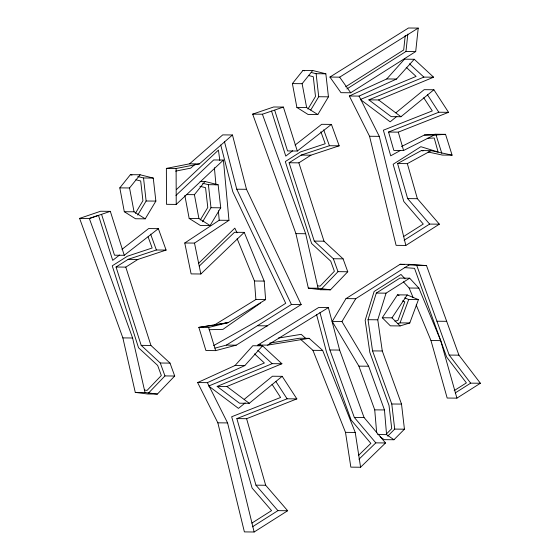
<?xml version="1.0" encoding="UTF-8"?>
<svg xmlns="http://www.w3.org/2000/svg" width="560" height="560" viewBox="0 0 560 560"><rect width="100%" height="100%" fill="white"/><g stroke="black" fill="none" stroke-linecap="round" stroke-linejoin="round"><path stroke-width="0.84" d="M405.251 35.357L403.683 49.973L345.611 86.8M346.878 88.935L405.965 51.471L407.827 34.083M415.702 51.562L418.222 28.098L408.485 28L329.924 77.063L340.97 92.68L350.707 92.778L415.702 51.562L405.965 51.471M387.709 436.135L394.702 429.093L391.776 403.991L372.554 350.896L368.025 319.704L376.313 293.069L399.917 278.103L409.654 278.194L418.887 288.12L440.713 340.634L456.911 398.139L447.174 398.041L430.976 340.536L416.199 304.99M380.184 436.863L384.216 439.656L393.953 439.747L404.439 429.191L401.513 404.089L382.291 350.987L377.762 319.802L386.057 293.16L409.654 278.194M397.635 323.617L400.057 322.875L408.702 299.53L418.439 299.628L409.794 322.973L400.092 325.934L390.355 325.836L382.263 317.744L397.488 294.854L407.225 294.952L418.439 299.628M135.373 213.346L142.919 200.739L140.693 180.971L135.856 179.76M137.711 215.054L146.125 200.998L143.528 177.975L137.781 176.533M145.236 218.841L155.869 201.096L153.265 178.066L140.126 174.769L130.389 174.678L119.812 187.873L124.306 211.715L135.499 218.75L145.236 218.841L134.05 211.806L124.306 211.715M200.228 220.059L207.781 207.452L205.548 187.684L199.906 186.263M202.573 221.76L210.987 207.711L208.39 184.681L202.636 183.239M184.828 195.433L189.168 218.421L200.354 225.456L210.098 225.554L220.724 207.802L218.127 184.779L204.988 181.482L200.116 181.433M307.951 109.074L315.497 96.467L313.271 76.706L308.434 75.488M310.737 110.04L318.71 96.733L316.113 73.703L311.178 72.471M317.814 114.576L328.447 96.824L325.85 73.801L312.704 70.504L302.967 70.406L292.39 83.608L296.891 107.443L308.077 114.478L317.814 114.576L306.628 107.541L296.891 107.443M376.684 432.838L374.724 409.857L358.904 366.142L332.206 321.468L346.003 298.606L400.141 264.278L409.878 264.376L426.503 265.58L458.927 355.159L480.396 383.25L456.911 398.139M332.206 321.468L341.943 321.566L355.747 298.704L409.878 264.376M382.263 317.744L392 317.842L407.225 294.952M134.05 211.806L129.549 187.971L140.126 174.769M210.098 225.554L198.905 218.519L194.411 194.677L204.988 181.482M306.628 107.541L302.127 83.699L312.704 70.504M439.362 224.182L429.618 224.084L407.645 198.604L397.593 163.548L407.33 163.639L417.382 198.702L439.362 224.182L405.832 245.441L396.095 245.343L369.551 136.262L349.342 96.005L386.771 78.939L404.502 59.178L414.239 59.269L433.615 77.196L378.588 99.953L368.851 99.862L391.209 116.648L400.946 116.739L433.881 89.768L448.539 112.329L398.293 132.139L388.556 132.041L393.827 150.409L403.564 150.507L434.091 135.121L445.55 134.337L452.102 155.162L442.365 155.064L428.106 152.005M349.342 96.005L359.079 96.103L396.508 79.037L414.239 59.269M287.658 510.741L254.135 532L244.391 531.902L217.847 422.821L197.638 382.564L235.067 365.498L252.798 345.737L262.535 345.828L281.911 363.755L226.884 386.512L217.147 386.421L239.505 403.207L249.249 403.298L282.177 376.327L296.842 398.888L246.596 418.698L236.852 418.6L255.941 485.163L277.921 510.643L287.658 510.741L265.678 485.261L246.596 418.698M197.638 382.564L207.382 382.655L244.804 365.596L262.535 345.828M148.239 393.365L164.962 375.921L174.699 376.019L170.023 363.111L150.941 345.457L125.783 267.113L116.046 267.015L141.197 345.359L160.286 363.013L164.962 375.921M101.64 214.564L114.499 255.206L124.236 255.297L110.334 211.344L100.597 211.246L79.604 218.386L122.864 337.897L135.275 392.399L147.644 393.988L157.381 394.086L174.699 376.019M274.708 110.299L287.56 150.941L297.297 151.039L283.395 107.079L273.658 106.981L252.672 114.128L295.932 233.632L308.343 288.141L320.712 289.73L338.023 271.656L347.76 271.754L343.091 258.846L324.002 241.192L298.851 162.848L289.114 162.75L314.265 241.094L333.354 258.748L338.023 271.656M320.712 289.73L330.449 289.821L347.76 271.754M386.323 434.084L391.734 428.645L389.025 405.433L369.817 352.366L365.162 320.292L374.122 291.487L400.981 274.456L405.125 278.915M198.492 263.459L234.836 228.13L237.027 232.813M358.484 455.42L370.867 443.38L351.099 419.979L326.487 351.995L316.547 314.489M358.96 459.249L375.809 442.862L385.546 442.96L364.049 417.515L339.64 350.07L328.377 307.608L318.64 307.517L257.873 345.03L267.61 345.128L309.12 338.331L322.665 350.42L355.236 432.446L360.584 467.236L350.84 467.138L345.499 432.355L312.928 350.322L300.671 339.388M360.584 467.236L385.546 442.96M199.283 266.063L234.507 232.281L244.244 232.379L264.194 281.085L265.622 299.621L228.249 322.581L208.607 327.488L198.87 327.39L205.912 350.532L215.649 350.63L236.173 345.184L301.168 304.591L246.491 189.294L232.463 134.981L222.726 134.883L189.602 163.828L166.376 168.406L166.488 204.316L176.225 204.414L223.419 160.041L228.97 220.339L194.502 243.089L184.765 242.991L191.107 273.903L200.844 273.994L244.244 232.379M176.386 189.609L218.435 150.073L219.807 160.468M175.924 195.44L213.682 159.943L223.419 160.041M195.223 164.171L190.645 168.175L175.595 171.136M166.376 168.406L176.113 168.504L199.339 163.926L232.463 134.981M395.913 112.791L424.144 89.67L433.881 89.768M396.865 116.354L390.173 121.835L360.388 99.47L416.094 76.426L406.217 67.298M244.216 399.35L272.44 376.229L282.177 376.327M245.168 402.913L238.469 408.394L208.684 386.029L264.39 362.985L254.52 353.857M122.003 249.347L148.617 228.571L158.354 228.669L166.103 250.082L137.865 259.448L125.783 267.113M119.56 255.024L112.714 260.365L98.476 215.355L89.509 218.407M124.236 255.297L158.354 228.669M295.071 145.082L321.685 124.306L331.422 124.404L339.171 145.817L310.933 155.183L298.851 162.848M292.628 150.759L285.775 156.107L271.544 111.09M297.297 151.039L331.422 124.404M260.442 303.1L222.964 329.35L209.146 329.714M184.765 242.991L219.226 220.241L228.97 220.339M116.046 267.015L128.128 259.357L156.366 249.984L166.103 250.082M289.114 162.75L301.196 155.092L329.434 145.726L339.171 145.817M214.942 348.138L226.436 345.086L291.431 304.493L301.168 304.591M403.578 236.544L423.276 224.056L403.802 201.474L393.134 164.276L420.854 146.699L438.095 152.019L434.231 138.005L427.245 138.341M404.11 240.261L429.618 224.084M454.16 390.642L466.389 382.886L446.635 357.042L414.526 268.331L404.327 267.596M455.245 392.924L470.659 383.152L480.396 383.25M251.874 523.103L271.572 510.615L252.098 488.033L231.658 416.766L280.595 397.474L272.027 384.279M252.413 526.82L277.921 510.643M329.924 77.063L339.661 77.161L418.222 28.098M267.61 345.128L328.377 307.608M265.622 299.621L255.885 299.523L214.256 325.101L228.249 322.581L198.87 327.39L213.402 325.234M213.696 345.569L261.632 318.556L285.712 303.289L232.792 191.702L220.724 144.963M400.631 150.36L390.705 155.82L383.362 130.207L432.299 110.915L423.724 97.72M397.593 163.548L421.4 150.563L431.137 150.661L452.102 155.162M407.33 163.639L431.137 150.661M401.457 146.566L424.347 135.023L435.813 134.246L445.55 134.337M368.851 99.862L423.871 77.105L433.615 77.196M217.147 386.421L272.174 363.664L281.911 363.755M388.556 132.041L438.802 112.238L448.539 112.329M236.852 418.6L287.105 398.797L296.842 398.888M252.672 114.128L262.409 114.219L283.395 107.079M79.604 218.386L89.341 218.484L110.334 211.344M394.933 321.258L397.957 320.334L404.817 301.819L402.549 300.874M278.313 338.079L301.217 334.334L305.732 338.359M257.873 345.03L260.414 344.617M269.731 343.091L299.383 338.24L309.12 338.331M316.113 73.703L325.85 73.801M386.771 78.939L396.508 79.037M292.39 83.608L302.127 83.699M318.71 96.733L328.447 96.824M424.347 135.023L434.091 135.121M369.551 136.262L379.288 136.36L405.832 245.441M301.196 155.092L310.933 155.183M189.602 163.828L199.339 163.926M143.528 177.975L153.265 178.066M208.39 184.681L218.127 184.779M119.812 187.873L129.549 187.971M224.448 141.568L236.754 189.203L246.491 189.294M186.291 194.6L194.411 194.677M407.645 198.604L417.382 198.702M146.125 200.998L155.869 201.096M210.987 207.711L220.724 207.802M189.168 218.421L198.905 218.519M295.932 233.632L305.669 233.73L318.08 288.232L330.449 289.821M314.265 241.094L324.002 241.192M333.354 258.748L343.091 258.846M128.128 259.357L137.865 259.448M408.45 264.88L426.503 265.58M237.118 238.672L254.457 280.994L264.194 281.085M403.382 281.82L409.15 288.022L418.887 288.12M308.343 288.141L318.08 288.232M376.313 293.069L386.057 293.16M346.003 298.606L355.747 298.704M368.025 319.704L377.762 319.802M436.94 321.223L446.677 321.314M400.057 322.875L409.794 322.973M257.908 325.752L267.645 325.85M430.976 340.536L440.713 340.634M122.864 337.897L132.601 337.995L145.012 392.497L157.381 394.086M226.436 345.086L236.173 345.184M141.197 345.359L150.941 345.457M319.963 312.508L329.903 349.979L339.64 350.07M312.928 350.322L322.665 350.42M372.554 350.896L382.291 350.987M416.766 265.482L449.19 355.068L458.927 355.159M160.286 363.013L170.023 363.111M358.904 366.142L368.641 366.233L384.468 409.948L386.568 434.63L393.953 439.747M235.067 365.498L244.804 365.596M135.275 392.399L145.012 392.497M391.776 403.991L401.513 404.089M374.724 409.857L384.468 409.948M329.903 349.979L354.312 417.417L364.049 417.515M217.847 422.821L227.584 422.919L254.135 532M394.702 429.093L404.439 429.191M345.499 432.355L355.236 432.446M377.643 434.546L386.568 434.63M255.941 485.163L265.678 485.261M400.141 264.278L404.299 264.579M317.625 285.796L320.145 286.125L334.383 271.264L330.729 261.163L311.605 243.474L285.306 161.574L300.503 151.935L325.22 143.738L320.887 131.768M144.557 390.061L147.077 390.39L161.322 375.529L157.661 365.428L138.537 347.739L112.238 265.832L127.442 256.2L152.152 248.003L148.106 236.831M421.4 150.563L423.08 150.927M302.967 70.406L304.612 70.819M130.389 174.678L132.027 175.091M397.488 294.854L399.091 295.519M404.698 297.864L408.702 299.53M378.588 99.953L400.946 116.739M226.884 386.512L249.249 403.298M409.5 63.805L423.871 77.105M257.796 350.364L272.174 363.664M392 317.842L400.092 325.934M354.312 417.417L375.809 442.862M449.19 355.068L470.659 383.152M339.661 77.161L350.707 92.778M427.455 94.766L438.802 112.238M275.751 381.325L287.105 398.797M341.943 321.566L368.641 366.233M359.079 96.103L379.288 136.36M207.382 382.655L227.584 422.919M236.754 189.203L291.431 304.493M409.15 288.022L413.175 297.717M323.694 129.857L329.434 145.726M262.409 114.219L305.669 233.73M150.626 234.122L156.366 249.984M89.341 218.484L132.601 337.995M435.813 134.246L441.84 153.398M208.607 327.488L215.649 350.63M398.293 132.139L403.564 150.507M194.502 243.089L200.844 273.994M214.396 167.692L215.978 184.926M218.358 210.77L219.226 220.241M254.457 280.994L255.885 299.523M176.113 168.504L176.225 204.414"/></g></svg>
